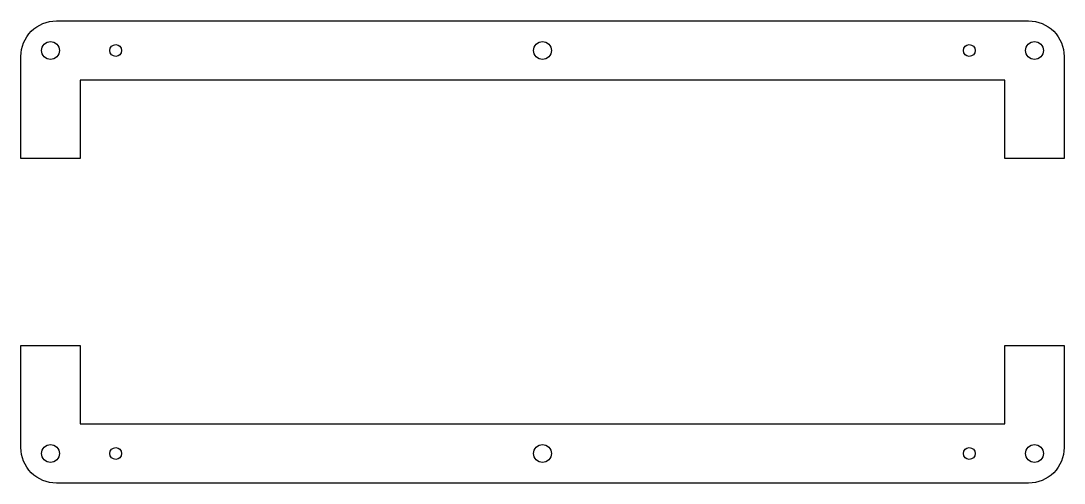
# Model space of a CAD drawing. Header units: millimetres. Extents: x -313 to -137, y 329 to 407.
import ezdxf

# ---------------------------------------------------------------- set-up
doc = ezdxf.new("R2010")
doc.units = ezdxf.units.MM
doc.layers.get('0').update_dxf_attribs({"linetype": 'CONTINUOUS'})

msp = doc.modelspace()

# ---------------------------------------------------------------- linework, layer by layer
for points in [[(-303, 383.8), (-313, 383.8), (-313, 401, -0.414214), (-307, 407), (-143, 407, -0.414214), (-137, 401), (-137, 383.8), (-147, 383.8), (-147, 397), (-303, 397)], [(-313, 352.2), (-303, 352.2), (-303, 339), (-147, 339), (-147, 352.2), (-137, 352.2), (-137, 335, -0.414214), (-143, 329), (-307, 329, -0.414214), (-313, 335)]]:
    msp.add_lwpolyline(points, format="xyb", close=True)
for centre, radius in [((-308, 402), 1.5), ((-225, 402), 1.5), ((-142, 402), 1.5), ((-297, 402), 1), ((-153, 402), 1), ((-308, 334), 1.5), ((-297, 334), 1), ((-225, 334), 1.5), ((-153, 334), 1), ((-142, 334), 1.5)]:
    msp.add_circle(centre, radius)

doc.saveas('drawing.dxf')
